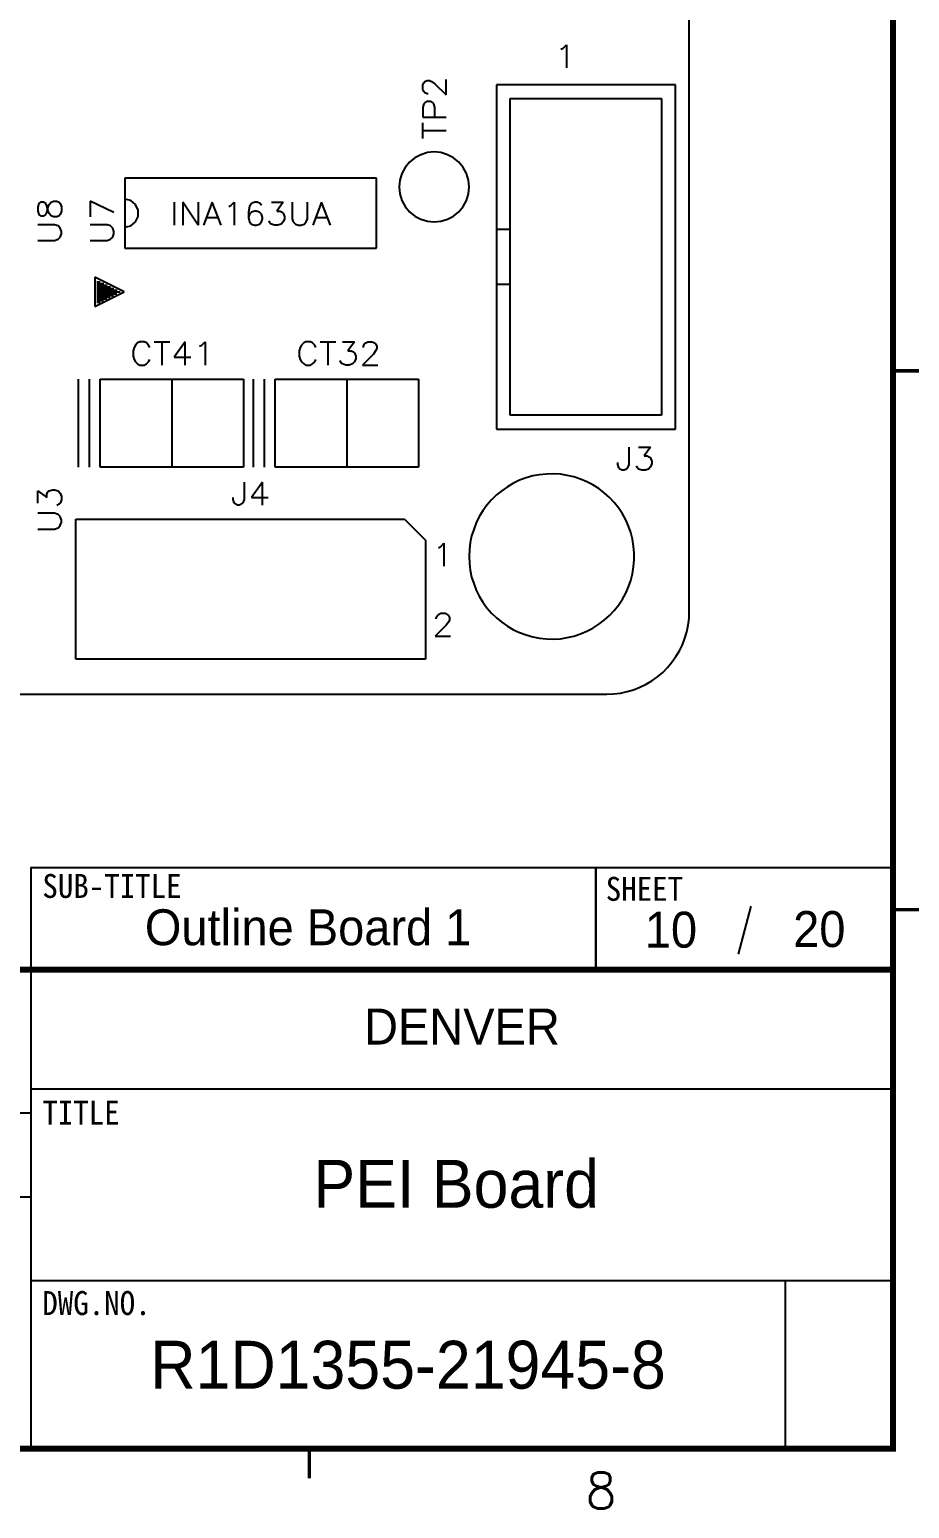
# Model space of a CAD drawing. Extents: x 295 to 953, y 10 to 290.
# Drawn here: x 809.9 to 883.4, y 10 to 133.5 of the extents above; entities that cross this region are included whole.
import ezdxf
from ezdxf.enums import TextEntityAlignment as Align

# ---------------------------------------------------------------- set-up
doc = ezdxf.new("R2010")
doc.units = 0
doc.header["$LTSCALE"] = 5
doc.header["$MEASUREMENT"] = 0
doc.layers.get('0').update_dxf_attribs({"linetype": 'CONTINUOUS', "lineweight": 25})
doc.layers.add('4', color=4, linetype='CONTINUOUS', lineweight=18)
for name, color, linetype in [('DV-PEI-A6_TSK', 10, 'CONTINUOUS'), ('SHEET', 3, 'CONTINUOUS'), ('문자', 4, 'CONTINUOUS'), ('테두리', 3, 'CONTINUOUS')]:
    doc.layers.add(name, color=color, linetype=linetype)
doc.styles.get("Standard").update_dxf_attribs({"font": 'simplex.shx'})
doc.styles.add('굴림', font='')
doc.styles.add('굴림체', font='')
doc.styles.get('굴림').set_extended_font_data('Gulim')
doc.styles.get('굴림체').set_extended_font_data('GulimChe')

# ---------------------------------------------------------------- blocks, each defined once
blk = doc.blocks.new('C')
at = {"layer": 'SHEET'}
for p, q in [((393.14, 60.3), (392.07, 56.28)), ((333, 55), (333, 15)), ((405, 45), (333, 45)), ((333, 43), (247, 43)), ((333, 36), (247, 36)), ((405, 29), (333, 29)), ((396, 29), (396, 15))]:
    blk.add_line(p, q, dxfattribs=at)
for points in [[(333, 55), (380.19, 55), (380.19, 63.49), (333, 63.49)], [(380.19, 55), (405, 55), (405, 63.49), (380.19, 63.49)]]:
    blk.add_lwpolyline(points, close=True, dxfattribs=at)
at = {"layer": '테두리'}
blk.add_line((405, 285), (405, 15), dxfattribs=at)
for points, const_width in [([(15, 285), (15, 15), (405, 15), (405, 285), (15, 285)], 0.5), ([(407.5, 105), (405, 105)], 0.3), ([(407.5, 60), (405, 60)], 0.3), ([(15, 55), (405, 55)], 0.5), ([(356.25, 12.5), (356.25, 15)], 0.3)]:
    blk.add_lwpolyline(points, dxfattribs=dict(at, const_width=const_width))
at = {"layer": '문자', "style": '굴림체'}
for s, p in [('SUB-TITLE', (339.77, 61.98)), ('SHEET', (384.24, 61.74))]:
    blk.add_text(s, height=2, dxfattribs=at).set_placement(p, align=Align.MIDDLE_CENTER)
for s, p in [('TITLE', (333.95, 42.05)), ('DWG.NO.', (333.95, 26.15))]:
    blk.add_text(s, height=2, dxfattribs=at).set_placement(p)
at = {"layer": '문자'}
blk.add_text('8', height=3, dxfattribs=at).set_placement((380.62, 11.5), align=Align.MIDDLE)

msp = doc.modelspace()

# ---------------------------------------------------------------- linework, layer by layer
at = {"layer": 'DV-PEI-A6_TSK', "color": 7}
for p, q in [((864.97, 84.9), (864.97, 255.09)), ((854.43, 131.95), (854.7, 132.22)), ((854.7, 132.22), (854.7, 130.3)), ((854.25, 131.85), (854.43, 131.95)), ((842.7, 128.87), (842.79, 129.06)), ((842.7, 128.5), (842.7, 128.87)), ((842.79, 128.32), (842.7, 128.5)), ((842.79, 129.06), (842.89, 129.15)), ((842.89, 129.15), (843.07, 129.25)), ((843.07, 129.25), (843.26, 129.25)), ((843.26, 129.25), (843.45, 129.15)), ((843.45, 129.15), (843.72, 128.97)), ((843.72, 128.97), (844.65, 128.04)), ((844.65, 128.04), (844.65, 129.34)), ((848.86, 128.88), (848.86, 100.14)), ((863.81, 128.88), (848.86, 128.88)), ((863.81, 100.14), (863.81, 128.88)), ((842.79, 127.29), (842.7, 127.01)), ((842.89, 128.22), (842.79, 128.32)), ((842.89, 127.39), (842.79, 127.29)), ((843.07, 128.13), (842.89, 128.22)), ((843.07, 127.48), (842.89, 127.39)), ((843.17, 128.13), (843.07, 128.13)), ((843.35, 127.48), (843.07, 127.48)), ((843.54, 127.39), (843.35, 127.48)), ((843.63, 127.29), (843.54, 127.39)), ((843.72, 127.01), (843.63, 127.29)), ((850.01, 101.29), (850.01, 127.73)), ((850.01, 127.73), (862.66, 127.73)), ((862.66, 127.73), (862.66, 101.29)), ((842.7, 127.01), (842.7, 126.18)), ((842.7, 126.18), (844.65, 126.18)), ((843.72, 126.18), (843.72, 127.01)), ((842.7, 124.41), (842.7, 125.72)), ((842.7, 125.06), (844.65, 125.06)), ((841.59, 122.42), (841.23, 121.97)), ((842.04, 122.78), (841.59, 122.42)), ((842.54, 123.05), (842.04, 122.78)), ((843.09, 123.22), (842.54, 123.05)), ((843.66, 123.28), (843.09, 123.22)), ((844.23, 123.22), (843.66, 123.28)), ((844.78, 123.05), (844.23, 123.22)), ((845.28, 122.78), (844.78, 123.05)), ((845.72, 122.42), (845.28, 122.78)), ((846.09, 121.97), (845.72, 122.42)), ((838.84, 121.08), (817.81, 121.08)), ((817.81, 121.08), (817.81, 115.24)), ((838.84, 115.24), (838.84, 121.08)), ((840.96, 121.47), (840.79, 120.92)), ((841.23, 121.97), (840.96, 121.47)), ((846.36, 121.47), (846.09, 121.97)), ((846.52, 120.92), (846.36, 121.47)), ((840.79, 120.92), (840.74, 120.35)), ((840.74, 120.35), (840.79, 119.78)), ((846.58, 120.35), (846.52, 120.92)), ((846.52, 119.78), (846.58, 120.35)), ((810.65, 118.98), (810.56, 118.7)), ((810.56, 118.7), (810.56, 118.32)), ((810.84, 119.07), (810.65, 118.98)), ((811.02, 119.07), (810.84, 119.07)), ((811.21, 118.98), (811.02, 119.07)), ((811.3, 118.79), (811.21, 118.98)), ((811.4, 118.41), (811.3, 118.79)), ((811.3, 118.23), (811.4, 118.6)), ((811.4, 118.6), (811.49, 118.88)), ((811.49, 118.88), (811.68, 119.07)), ((811.68, 119.07), (811.86, 119.16)), ((811.86, 119.16), (812.14, 119.16)), ((812.14, 119.16), (812.33, 119.07)), ((812.33, 119.07), (812.43, 118.98)), ((812.43, 118.98), (812.52, 118.7)), ((812.52, 118.7), (812.52, 118.32)), ((816.9, 118.23), (814.94, 119.16)), ((814.94, 119.16), (814.94, 117.85)), ((818.31, 119.22), (817.81, 119.33)), ((818.72, 118.89), (818.31, 119.22)), ((818.94, 118.42), (818.72, 118.89)), ((821.94, 119.08), (821.94, 117.16)), ((823.95, 117.16), (822.67, 119.08)), ((822.67, 119.08), (822.67, 117.16)), ((823.95, 119.08), (823.95, 117.16)), ((825.13, 119.08), (824.4, 117.16)), ((825.86, 117.16), (825.13, 119.08)), ((826.5, 118.71), (826.68, 118.8)), ((826.68, 118.8), (826.95, 119.08)), ((826.95, 119.08), (826.95, 117.16)), ((828.23, 118.71), (828.14, 118.25)), ((828.41, 118.98), (828.23, 118.71)), ((828.69, 119.08), (828.41, 118.98)), ((828.87, 119.08), (828.69, 119.08)), ((829.14, 118.98), (828.87, 119.08)), ((829.24, 118.8), (829.14, 118.98)), ((830.06, 119.08), (831.06, 119.08)), ((831.06, 119.08), (830.52, 118.34)), ((831.79, 119.08), (831.79, 117.7)), ((833.07, 117.7), (833.07, 119.08)), ((834.26, 119.08), (833.53, 117.16)), ((834.99, 117.16), (834.26, 119.08)), ((840.79, 119.78), (840.96, 119.23)), ((840.96, 119.23), (841.23, 118.73)), ((841.23, 118.73), (841.59, 118.29)), ((845.72, 118.29), (846.09, 118.73)), ((846.09, 118.73), (846.36, 119.23)), ((846.36, 119.23), (846.52, 119.78)), ((810.56, 118.32), (810.65, 118.04)), ((810.65, 118.04), (810.84, 117.95)), ((810.84, 117.95), (811.02, 117.95)), ((811.02, 117.95), (811.21, 118.04)), ((811.21, 118.04), (811.3, 118.23)), ((811.49, 118.13), (811.4, 118.41)), ((811.68, 117.95), (811.49, 118.13)), ((811.86, 117.85), (811.68, 117.95)), ((812.14, 117.85), (811.86, 117.85)), ((812.33, 117.95), (812.14, 117.85)), ((812.43, 118.04), (812.33, 117.95)), ((812.52, 118.32), (812.43, 118.04)), ((818.31, 117.11), (818.72, 117.43)), ((818.72, 117.43), (818.94, 117.9)), ((818.94, 117.9), (818.94, 118.42)), ((824.68, 117.8), (825.59, 117.8)), ((828.14, 118.25), (828.14, 117.8)), ((828.23, 118.07), (828.14, 117.8)), ((828.14, 117.8), (828.23, 117.43)), ((828.41, 118.25), (828.23, 118.07)), ((828.23, 117.43), (828.41, 117.25)), ((828.69, 118.34), (828.41, 118.25)), ((828.78, 118.34), (828.69, 118.34)), ((829.06, 118.25), (828.78, 118.34)), ((829.24, 118.07), (829.06, 118.25)), ((829.06, 117.25), (829.24, 117.43)), ((829.33, 117.8), (829.24, 118.07)), ((829.24, 117.43), (829.33, 117.7)), ((829.33, 117.7), (829.33, 117.8)), ((829.97, 117.34), (829.88, 117.52)), ((830.06, 117.25), (829.97, 117.34)), ((830.52, 118.34), (830.79, 118.34)), ((830.79, 118.34), (830.97, 118.25)), ((831.06, 117.43), (830.88, 117.25)), ((830.97, 118.25), (831.06, 118.16)), ((831.06, 118.16), (831.15, 117.89)), ((831.15, 117.7), (831.06, 117.43)), ((831.15, 117.89), (831.15, 117.7)), ((831.79, 117.7), (831.88, 117.43)), ((831.88, 117.43), (832.07, 117.25)), ((832.8, 117.25), (832.98, 117.43)), ((832.98, 117.43), (833.07, 117.7)), ((833.8, 117.8), (834.71, 117.8)), ((841.59, 118.29), (842.04, 117.92)), ((842.04, 117.92), (842.54, 117.66)), ((842.54, 117.66), (843.09, 117.49)), ((843.09, 117.49), (843.66, 117.43)), ((843.66, 117.43), (844.23, 117.49)), ((844.23, 117.49), (844.78, 117.66)), ((844.78, 117.66), (845.28, 117.92)), ((845.28, 117.92), (845.72, 118.29)), ((811.96, 117.19), (810.56, 117.19)), ((812.24, 117.1), (811.96, 117.19)), ((812.43, 116.91), (812.24, 117.1)), ((812.24, 115.98), (812.43, 116.17)), ((812.52, 116.63), (812.43, 116.91)), ((812.43, 116.17), (812.52, 116.45)), ((812.52, 116.45), (812.52, 116.63)), ((816.34, 117.19), (814.94, 117.19)), ((816.62, 117.1), (816.34, 117.19)), ((816.81, 116.91), (816.62, 117.1)), ((816.62, 115.98), (816.81, 116.17)), ((816.9, 116.63), (816.81, 116.91)), ((816.81, 116.17), (816.9, 116.45)), ((816.9, 116.45), (816.9, 116.63)), ((817.81, 117), (818.31, 117.11)), ((828.41, 117.25), (828.69, 117.16)), ((828.69, 117.16), (828.78, 117.16)), ((828.78, 117.16), (829.06, 117.25)), ((830.33, 117.16), (830.06, 117.25)), ((830.61, 117.16), (830.33, 117.16)), ((830.88, 117.25), (830.61, 117.16)), ((832.07, 117.25), (832.34, 117.16)), ((832.34, 117.16), (832.52, 117.16)), ((832.52, 117.16), (832.8, 117.25)), ((850.01, 116.81), (848.86, 116.81)), ((810.56, 115.89), (811.96, 115.89)), ((811.96, 115.89), (812.24, 115.98)), ((814.94, 115.89), (816.34, 115.89)), ((816.34, 115.89), (816.62, 115.98)), ((817.81, 115.24), (828.33, 115.24)), ((828.33, 115.24), (838.84, 115.24)), ((815.33, 112.81), (815.33, 110.36)), ((817.78, 111.59), (815.33, 112.81)), ((815.47, 112.57), (815.49, 112.57)), ((815.47, 112.43), (815.77, 112.43)), ((815.33, 110.36), (817.78, 111.59)), ((815.47, 112.29), (816.06, 112.29)), ((815.47, 112.15), (816.34, 112.15)), ((815.47, 112.01), (816.62, 112.01)), ((815.47, 111.87), (816.9, 111.87)), ((815.47, 111.73), (817.18, 111.73)), ((815.47, 111.59), (817.44, 111.59)), ((815.47, 111.44), (817.16, 111.44)), ((815.47, 111.3), (816.88, 111.3)), ((815.47, 111.16), (816.6, 111.16)), ((850.01, 112.21), (848.86, 112.21)), ((815.47, 111.02), (816.32, 111.02)), ((815.47, 110.88), (816.04, 110.88)), ((815.47, 110.74), (815.76, 110.74)), ((818.61, 106.96), (818.51, 106.68)), ((818.51, 106.68), (818.51, 106.22)), ((818.51, 106.22), (818.61, 105.94)), ((818.7, 107.15), (818.61, 106.96)), ((818.89, 107.33), (818.7, 107.15)), ((819.07, 107.43), (818.89, 107.33)), ((819.44, 107.43), (819.07, 107.43)), ((819.62, 107.33), (819.44, 107.43)), ((819.81, 107.15), (819.62, 107.33)), ((819.9, 106.96), (819.81, 107.15)), ((820.27, 107.43), (821.57, 107.43)), ((820.92, 107.43), (820.92, 105.48)), ((822.86, 107.43), (821.94, 106.13)), ((822.86, 105.48), (822.86, 107.43)), ((824.06, 107.05), (824.25, 107.15)), ((824.25, 107.15), (824.52, 107.43)), ((824.52, 107.43), (824.52, 105.48)), ((832.48, 106.96), (832.39, 106.68)), ((832.39, 106.68), (832.39, 106.22)), ((832.39, 106.22), (832.48, 105.94)), ((832.57, 107.15), (832.48, 106.96)), ((832.76, 107.33), (832.57, 107.15)), ((832.94, 107.43), (832.76, 107.33)), ((833.32, 107.43), (832.94, 107.43)), ((833.5, 107.33), (833.32, 107.43)), ((833.68, 107.15), (833.5, 107.33)), ((833.78, 106.96), (833.68, 107.15)), ((834.15, 107.43), (835.44, 107.43)), ((834.79, 107.43), (834.79, 105.48)), ((836, 107.43), (837.01, 107.43)), ((837.01, 107.43), (836.46, 106.68)), ((836.46, 106.68), (836.73, 106.68)), ((836.73, 106.68), (836.92, 106.59)), ((836.92, 106.59), (837.01, 106.5)), ((837.01, 106.5), (837.11, 106.22)), ((837.11, 106.22), (837.11, 106.04)), ((838.59, 106.4), (837.66, 105.48)), ((837.76, 107.05), (837.84, 107.24)), ((837.76, 106.96), (837.76, 107.05)), ((837.84, 107.24), (837.94, 107.33)), ((837.94, 107.33), (838.12, 107.43)), ((838.12, 107.43), (838.49, 107.43)), ((838.49, 107.43), (838.68, 107.33)), ((838.77, 106.68), (838.59, 106.4)), ((838.68, 107.33), (838.77, 107.24)), ((838.77, 107.24), (838.87, 107.05)), ((838.87, 106.87), (838.77, 106.68)), ((838.87, 107.05), (838.87, 106.87)), ((818.61, 105.94), (818.7, 105.76)), ((818.7, 105.76), (818.89, 105.57)), ((818.89, 105.57), (819.07, 105.48)), ((819.07, 105.48), (819.44, 105.48)), ((819.44, 105.48), (819.62, 105.57)), ((819.62, 105.57), (819.81, 105.76)), ((819.81, 105.76), (819.9, 105.94)), ((821.94, 106.13), (823.33, 106.13)), ((832.48, 105.94), (832.57, 105.76)), ((832.57, 105.76), (832.76, 105.57)), ((832.76, 105.57), (832.94, 105.48)), ((832.94, 105.48), (833.32, 105.48)), ((833.32, 105.48), (833.5, 105.57)), ((833.5, 105.57), (833.68, 105.76)), ((833.68, 105.76), (833.78, 105.94)), ((835.9, 105.67), (835.81, 105.85)), ((836, 105.57), (835.9, 105.67)), ((836.27, 105.48), (836, 105.57)), ((836.55, 105.48), (836.27, 105.48)), ((836.83, 105.57), (836.55, 105.48)), ((837.01, 105.76), (836.83, 105.57)), ((837.11, 106.04), (837.01, 105.76)), ((837.66, 105.48), (838.95, 105.48)), ((813.93, 104.31), (813.93, 96.96)), ((814.85, 104.31), (814.85, 96.96)), ((815.77, 104.31), (827.73, 104.31)), ((815.77, 96.96), (815.77, 104.31)), ((821.75, 104.31), (821.75, 96.96)), ((827.73, 104.31), (827.73, 96.96)), ((828.54, 104.31), (828.54, 96.96)), ((829.45, 104.31), (829.45, 96.96)), ((830.38, 104.31), (842.34, 104.31)), ((830.38, 96.96), (830.38, 104.31)), ((836.36, 104.31), (836.36, 96.96)), ((842.34, 104.31), (842.34, 96.96)), ((862.66, 101.29), (850.01, 101.29)), ((848.86, 100.14), (863.81, 100.14)), ((859.91, 98.63), (859.91, 97.17)), ((860.73, 98.63), (861.73, 98.63)), ((861.73, 98.63), (861.19, 97.9)), ((861.19, 97.9), (861.46, 97.9)), ((861.46, 97.9), (861.64, 97.8)), ((861.64, 97.8), (861.73, 97.72)), ((861.73, 97.72), (861.83, 97.44)), ((827.73, 96.96), (815.77, 96.96)), ((842.34, 96.96), (830.38, 96.96)), ((853.04, 96.38), (852.47, 96.32)), ((853.62, 96.4), (853.04, 96.38)), ((854.2, 96.36), (853.62, 96.4)), ((854.77, 96.27), (854.2, 96.36)), ((859, 97.17), (859, 97.35)), ((859.09, 96.89), (859, 97.17)), ((859.18, 96.8), (859.09, 96.89)), ((859.36, 96.71), (859.18, 96.8)), ((859.54, 96.71), (859.36, 96.71)), ((859.73, 96.8), (859.54, 96.71)), ((859.82, 96.89), (859.73, 96.8)), ((859.91, 97.17), (859.82, 96.89)), ((860.64, 96.89), (860.55, 97.07)), ((860.73, 96.8), (860.64, 96.89)), ((861, 96.71), (860.73, 96.8)), ((861.28, 96.71), (861, 96.71)), ((861.55, 96.8), (861.28, 96.71)), ((861.73, 96.99), (861.55, 96.8)), ((861.83, 97.26), (861.73, 96.99)), ((861.83, 97.44), (861.83, 97.26)), ((827.78, 95.71), (827.78, 94.25)), ((829.33, 95.71), (828.41, 94.43)), ((829.33, 93.79), (829.33, 95.71)), ((849.78, 95.32), (849.31, 94.99)), ((850.28, 95.61), (849.78, 95.32)), ((850.8, 95.86), (850.28, 95.61)), ((851.34, 96.06), (850.8, 95.86)), ((851.9, 96.22), (851.34, 96.06)), ((852.47, 96.32), (851.9, 96.22)), ((855.33, 96.15), (854.77, 96.27)), ((855.88, 95.96), (855.33, 96.15)), ((856.42, 95.74), (855.88, 95.96)), ((856.92, 95.47), (856.42, 95.74)), ((857.41, 95.16), (856.92, 95.47)), ((857.87, 94.81), (857.41, 95.16)), ((810.56, 93.94), (810.56, 94.97)), ((810.56, 94.97), (811.3, 94.41)), ((811.3, 94.69), (811.4, 94.88)), ((811.3, 94.41), (811.3, 94.69)), ((811.4, 94.88), (811.49, 94.97)), ((811.49, 94.97), (811.77, 95.06)), ((811.77, 95.06), (811.96, 95.06)), ((811.96, 95.06), (812.24, 94.97)), ((812.24, 94.97), (812.43, 94.78)), ((812.43, 93.94), (812.33, 93.85)), ((812.43, 94.78), (812.52, 94.5)), ((812.52, 94.22), (812.43, 93.94)), ((812.52, 94.5), (812.52, 94.22)), ((826.87, 94.25), (826.87, 94.43)), ((826.95, 93.97), (826.87, 94.25)), ((827.05, 93.88), (826.95, 93.97)), ((827.23, 93.79), (827.05, 93.88)), ((827.6, 93.88), (827.41, 93.79)), ((827.68, 93.97), (827.6, 93.88)), ((827.78, 94.25), (827.68, 93.97)), ((828.41, 94.43), (829.79, 94.43)), ((848.45, 94.22), (848.07, 93.79)), ((848.86, 94.63), (848.45, 94.22)), ((849.31, 94.99), (848.86, 94.63)), ((858.3, 94.43), (857.87, 94.81)), ((858.7, 94.01), (858.3, 94.43)), ((859.06, 93.55), (858.7, 94.01)), ((811.96, 93.1), (810.56, 93.1)), ((812.24, 93), (811.96, 93.1)), ((812.33, 93.85), (812.14, 93.76)), ((812.43, 92.82), (812.24, 93)), ((812.52, 92.53), (812.43, 92.82)), ((827.41, 93.79), (827.23, 93.79)), ((847.43, 92.82), (847.17, 92.3)), ((847.73, 93.32), (847.43, 92.82)), ((848.07, 93.79), (847.73, 93.32)), ((859.38, 93.07), (859.06, 93.55)), ((859.66, 92.56), (859.38, 93.07)), ((810.56, 91.79), (811.96, 91.79)), ((811.96, 91.79), (812.24, 91.88)), ((812.24, 91.88), (812.43, 92.07)), ((812.43, 92.07), (812.52, 92.35)), ((812.52, 92.35), (812.52, 92.53)), ((813.72, 80.92), (813.72, 92.61)), ((813.72, 92.61), (841.18, 92.61)), ((841.18, 92.61), (842.93, 90.85)), ((846.96, 91.76), (846.79, 91.21)), ((847.17, 92.3), (846.96, 91.76)), ((859.89, 92.04), (859.66, 92.56)), ((860.08, 91.49), (859.89, 92.04)), ((860.22, 90.93), (860.08, 91.49)), ((842.93, 90.85), (842.93, 80.92)), ((844.02, 90.23), (844.21, 90.32)), ((844.21, 90.32), (844.48, 90.6)), ((844.48, 90.6), (844.48, 88.68)), ((846.67, 90.65), (846.6, 90.08)), ((846.79, 91.21), (846.67, 90.65)), ((860.32, 90.36), (860.22, 90.93)), ((860.37, 89.78), (860.32, 90.36)), ((846.6, 90.08), (846.58, 89.5)), ((846.58, 89.5), (846.6, 88.92)), ((846.6, 88.92), (846.67, 88.35)), ((860.32, 88.63), (860.37, 89.21)), ((860.37, 89.21), (860.37, 89.78)), ((846.67, 88.35), (846.79, 87.78)), ((846.79, 87.78), (846.96, 87.23)), ((860.08, 87.5), (860.22, 88.06)), ((860.22, 88.06), (860.32, 88.63)), ((846.96, 87.23), (847.17, 86.69)), ((847.17, 86.69), (847.43, 86.17)), ((859.66, 86.43), (859.89, 86.96)), ((859.89, 86.96), (860.08, 87.5)), ((847.43, 86.17), (847.73, 85.68)), ((847.73, 85.68), (848.07, 85.21)), ((858.7, 84.99), (859.06, 85.44)), ((859.06, 85.44), (859.38, 85.92)), ((859.38, 85.92), (859.66, 86.43)), ((843.84, 84.39), (843.93, 84.57)), ((843.84, 84.3), (843.84, 84.39)), ((843.93, 84.57), (844.02, 84.66)), ((844.02, 84.66), (844.21, 84.75)), ((844.21, 84.75), (844.57, 84.75)), ((844.57, 84.75), (844.75, 84.66)), ((844.85, 84.02), (844.66, 83.75)), ((844.75, 84.66), (844.85, 84.57)), ((844.85, 84.57), (844.94, 84.39)), ((844.94, 84.2), (844.85, 84.02)), ((844.94, 84.39), (844.94, 84.2)), ((848.07, 85.21), (848.45, 84.77)), ((848.45, 84.77), (848.86, 84.37)), ((848.86, 84.37), (849.31, 84)), ((849.31, 84), (849.78, 83.67)), ((857.41, 83.83), (857.87, 84.18)), ((857.87, 84.18), (858.3, 84.57)), ((858.3, 84.57), (858.7, 84.99)), ((864.88, 83.76), (864.95, 84.33)), ((864.95, 84.33), (864.97, 84.9)), ((844.66, 83.75), (843.75, 82.84)), ((843.75, 82.84), (845.03, 82.84)), ((849.78, 83.67), (850.28, 83.38)), ((850.28, 83.38), (850.8, 83.14)), ((850.8, 83.14), (851.34, 82.94)), ((851.34, 82.94), (851.9, 82.78)), ((851.9, 82.78), (852.47, 82.67)), ((854.77, 82.72), (855.33, 82.85)), ((855.33, 82.85), (855.88, 83.03)), ((855.88, 83.03), (856.42, 83.25)), ((856.42, 83.25), (856.92, 83.52)), ((856.92, 83.52), (857.41, 83.83)), ((864.6, 82.66), (864.76, 83.21)), ((864.76, 83.21), (864.88, 83.76)), ((852.47, 82.67), (853.04, 82.61)), ((853.04, 82.61), (853.62, 82.6)), ((853.62, 82.6), (854.2, 82.63)), ((854.2, 82.63), (854.77, 82.72)), ((863.85, 81.13), (864.14, 81.61)), ((864.14, 81.61), (864.4, 82.12)), ((864.4, 82.12), (864.6, 82.66)), ((842.93, 80.92), (813.72, 80.92)), ((863.15, 80.23), (863.52, 80.66)), ((863.52, 80.66), (863.85, 81.13)), ((861.36, 78.83), (861.85, 79.12)), ((861.85, 79.12), (862.31, 79.45)), ((862.31, 79.45), (862.75, 79.82)), ((862.75, 79.82), (863.15, 80.23)), ((515.38, 78), (858.07, 78)), ((858.07, 78), (858.65, 78.02)), ((858.65, 78.02), (859.21, 78.09)), ((859.21, 78.09), (859.77, 78.21)), ((859.77, 78.21), (860.32, 78.37)), ((860.32, 78.37), (860.84, 78.58)), ((860.84, 78.58), (861.36, 78.83))]:
    msp.add_line(p, q, dxfattribs=at)

# ---------------------------------------------------------------- block references
msp.add_blockref('C', (476.98, 0))

# ---------------------------------------------------------------- texts
at = {"layer": '4', "style": '굴림'}
for s, p in [('Outline Board 1', (833.13, 58.53)), ('10', (863.44, 58.33)), ('20', (875.83, 58.38)), ('DENVER', (845.98, 50.24))]:
    msp.add_text(s, height=3, dxfattribs=at).set_placement(p, align=Align.MIDDLE_CENTER)
at = {"layer": '문자', "style": '굴림'}
for s, p in [('PEI Board', (845.5, 37.11)), ('R1D1355-21945-8', (841.48, 22))]:
    msp.add_text(s, height=4, dxfattribs=at).set_placement(p, align=Align.MIDDLE_CENTER)

doc.saveas('drawing.dxf')
